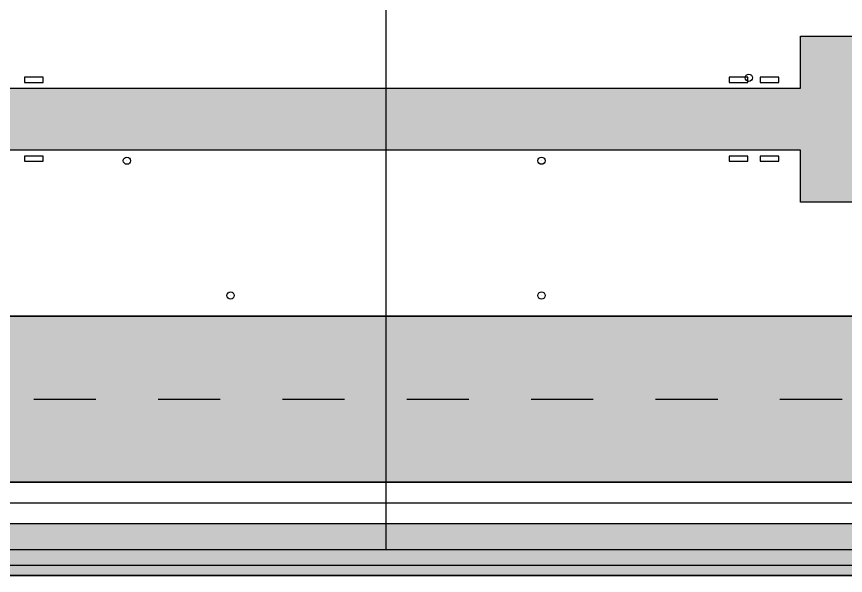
# Model space of a CAD drawing. Header units: metres. Extents: x 0 to 260, y 0 to 110.
# Drawn here: x 94.3 to 174.3, y 0 to 53.9 of the extents above; entities that cross this region are included whole.
import ezdxf

# ---------------------------------------------------------------- set-up
doc = ezdxf.new("R2010")
doc.units = ezdxf.units.M
for name, color, linetype in [('BENCHES', 34, 'Continuous'), ('CABLE_COMM', 150, 'Continuous'), ('CURB', 8, 'Continuous'), ('LAMPS', 2, 'Continuous'), ('OVERHEAD_POWER_LINE', 6, 'Continuous'), ('PATHS', 33, 'Continuous'), ('ROAD', 251, 'Continuous'), ('ROAD_MARKINGS', 7, 'Continuous'), ('SIDEWALK', 31, 'Continuous'), ('TERRITORY_BOUNDARY', 8, 'Continuous'), ('WATER_SUPPLY_B1', 5, 'Continuous')]:
    doc.layers.add(name, color=color, linetype=linetype)

# ---------------------------------------------------------------- blocks, each defined once
blk = doc.blocks.new('BENCH')
blk.add_lwpolyline([(-0.9, -0.25), (0.9, -0.25), (0.9, 0.25), (-0.9, 0.25)], close=True)

msp = doc.modelspace()

# ---------------------------------------------------------------- hatches: boundary and pattern name
at = {"layer": 'PATHS'}
msp.add_hatch(color=33, dxfattribs=at).paths.add_polyline_path([(0, 47), (57, 47), (57, 59), (63, 59), (63, 47), (70, 47), (70, 52), (90, 52), (90, 47), (170, 47), (170, 52), (190, 52), (190, 47), (197, 47), (197, 59), (203, 59), (203, 47), (260, 47), (260, 41), (203, 41), (203, 25), (197, 25), (197, 41), (190, 41), (190, 36), (170, 36), (170, 41), (90, 41), (90, 36), (70, 36), (70, 41), (63, 41), (63, 25), (57, 25), (57, 41), (0, 41)])
at = {"layer": 'ROAD'}
msp.add_hatch(color=251, dxfattribs=at).paths.add_polyline_path([(0, 9), (0, 25), (260, 25), (260, 9)])
at = {"layer": 'SIDEWALK'}
msp.add_hatch(color=31, dxfattribs=at).paths.add_polyline_path([(0, 0), (0, 5), (260, 5), (260, 0)])

# ---------------------------------------------------------------- linework, layer by layer
at = {"layer": 'CABLE_COMM'}
msp.add_polyline3d([(0, 1, -0.6), (260, 1, -0.6)], dxfattribs=at)
at = {"layer": 'CURB'}
msp.add_lwpolyline([(260, 9), (260, 25), (0, 25), (0, 9)], close=True, dxfattribs=at)
at = {"layer": 'LAMPS'}
for p, q in [((165, 48), (165, 48, 5)), ((105, 40), (105, 40, 5)), ((145, 40), (145, 40, 5)), ((115, 27), (115, 27, 9)), ((145, 27), (145, 27, 9))]:
    msp.add_line(p, q, dxfattribs=at)
for centre in [(165, 48, 5), (105, 40, 5), (145, 40, 5), (115, 27, 9), (145, 27, 9)]:
    msp.add_circle(centre, 0.35, dxfattribs=at)
at = {"layer": 'OVERHEAD_POWER_LINE'}
for p, q in [((0, 7, 9), (260, 7, 9)), ((105, 7), (105, 7, 9)), ((140, 7), (140, 7, 9))]:
    msp.add_line(p, q, dxfattribs=at)
at = {"layer": 'PATHS'}
msp.add_lwpolyline([(90, 47), (170, 47), (170, 52), (190, 52), (190, 47), (197, 47), (197, 59), (203, 59), (203, 47), (260, 47), (260, 41), (203, 41), (203, 25), (197, 25), (197, 41), (190, 41), (190, 36), (170, 36), (170, 41), (90, 41)], dxfattribs=at)
at = {"layer": 'ROAD'}
msp.add_lwpolyline([(0, 9), (0, 25), (260, 25), (260, 9)], close=True, dxfattribs=at)
at = {"layer": 'ROAD_MARKINGS'}
for p, q in [((96, 17), (102, 17)), ((108, 17), (114, 17)), ((120, 17), (126, 17)), ((132, 17), (138, 17)), ((144, 17), (150, 17)), ((156, 17), (162, 17)), ((168, 17), (174, 17))]:
    msp.add_line(p, q, dxfattribs=at)
at = {"layer": 'SIDEWALK'}
msp.add_lwpolyline([(0, 0), (0, 5), (260, 5), (260, 0)], close=True, dxfattribs=at)
at = {"layer": 'TERRITORY_BOUNDARY'}
msp.add_lwpolyline([(260, 0), (260, 110), (0, 110), (0, 0)], close=True, dxfattribs=at)
at = {"layer": 'WATER_SUPPLY_B1'}
for points in [[(130, 2.5, -1.8), (130, 88, -1.8)], [(0, 2.5, -1.8), (260, 2.5, -1.8)]]:
    msp.add_polyline3d(points, dxfattribs=at)

# ---------------------------------------------------------------- block references
at = {"layer": 'BENCHES', "rotation": 180}
for p in [(96, 47.8), (164, 47.8), (167, 47.8)]:
    msp.add_blockref('BENCH', p, dxfattribs=at)
at = {"layer": 'BENCHES'}
for p in [(96, 40.2), (164, 40.2), (167, 40.2)]:
    msp.add_blockref('BENCH', p, dxfattribs=at)

doc.saveas('drawing.dxf')
